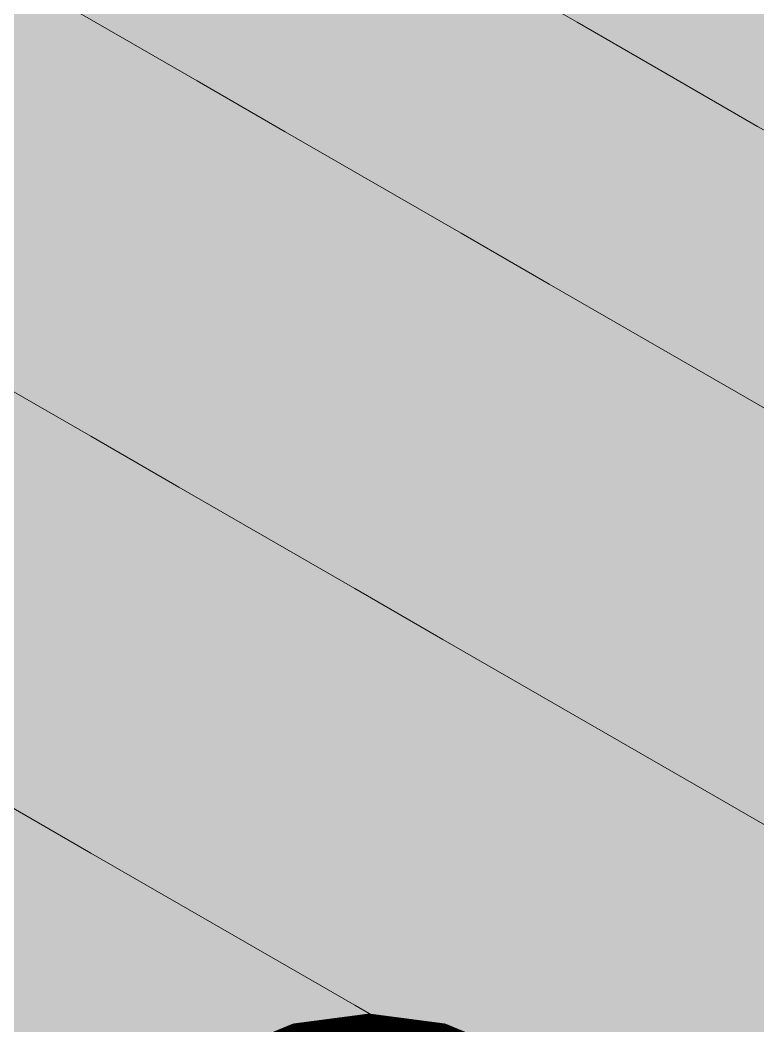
# Model space of a CAD drawing. Header units: metres. Extents: x 349122 to 349453, y 9281252 to 9281971.
# Drawn here: x 349264.0342 to 349264.1403, y 9281654.4985 to 9281654.6433 of the extents above; entities that cross this region are included whole.
import ezdxf

# ---------------------------------------------------------------- set-up
doc = ezdxf.new("R2010")
doc.units = ezdxf.units.M
doc.header["$LTSCALE"] = 0.25
doc.layers.add('ISO-3D', color=7, linetype='CONTINUOUS', lineweight=13)
doc.layers.add('ISO-3D-ARISTAS', color=250, linetype='CONTINUOUS', lineweight=13)
doc.layers.add('LLAMADAS-NUM', color=30, linetype='CONTINUOUS', lineweight=25, true_color=0xc05014)

msp = doc.modelspace()

# ---------------------------------------------------------------- linework, layer by layer
at = {"layer": 'ISO-3D', "true_color": 0x8e8d88}
for points in [[(349264.085, 9281654.64992), (349264.09766, 9281654.64262), (349264.085, 9281654.66492), (349264.09766, 9281654.65762)], [(349264.11031, 9281654.65031), (349264.12297, 9281654.643), (349264.11031, 9281654.66531), (349264.12297, 9281654.658)], [(349264.03437, 9281654.64915), (349264.04703, 9281654.64185), (349264.03437, 9281654.66415), (349264.04703, 9281654.65685)], [(349264.05969, 9281654.64954), (349264.07234, 9281654.64223), (349264.05969, 9281654.66454), (349264.07234, 9281654.65723)], [(349264.10132, 9281654.6505), (349264.11431, 9281654.643), (349264.10132, 9281654.66479), (349264.11431, 9281654.65729)], [(349264.1273, 9281654.64979), (349264.14029, 9281654.64229), (349264.1273, 9281654.66407), (349264.14029, 9281654.65657)], [(349264.12297, 9281654.643), (349264.13563, 9281654.63569), (349264.12297, 9281654.658), (349264.13563, 9281654.65069)], [(349264.04703, 9281654.64185), (349264.05969, 9281654.63454), (349264.04703, 9281654.65685), (349264.05969, 9281654.64954)], [(349264.07234, 9281654.64223), (349264.085, 9281654.63492), (349264.07234, 9281654.65723), (349264.085, 9281654.64992)], [(349264.09766, 9281654.64262), (349264.11031, 9281654.63531), (349264.09766, 9281654.65762), (349264.11031, 9281654.65031)], [(349264.11431, 9281654.643), (349264.1273, 9281654.6355), (349264.11431, 9281654.65729), (349264.1273, 9281654.64979)], [(349264.14029, 9281654.64229), (349264.15328, 9281654.63479), (349264.14029, 9281654.65657), (349264.15328, 9281654.64907)], [(349264.13563, 9281654.63569), (349264.14829, 9281654.62838), (349264.13563, 9281654.65069), (349264.14829, 9281654.64338)], [(349264.05969, 9281654.63454), (349264.07234, 9281654.62723), (349264.05969, 9281654.64954), (349264.07234, 9281654.64223)], [(349264.085, 9281654.63492), (349264.09766, 9281654.62762), (349264.085, 9281654.64992), (349264.09766, 9281654.64262)], [(349264.11031, 9281654.63531), (349264.12297, 9281654.628), (349264.11031, 9281654.65031), (349264.12297, 9281654.643)], [(349264.1273, 9281654.6355), (349264.14029, 9281654.628), (349264.1273, 9281654.64979), (349264.14029, 9281654.64229)], [(349264.07234, 9281654.62723), (349264.085, 9281654.61992), (349264.07234, 9281654.64223), (349264.085, 9281654.63492)], [(349264.09766, 9281654.62762), (349264.11031, 9281654.62031), (349264.09766, 9281654.64262), (349264.11031, 9281654.63531)], [(349264.12297, 9281654.628), (349264.13563, 9281654.62069), (349264.12297, 9281654.643), (349264.13563, 9281654.63569)], [(349264.14029, 9281654.628), (349264.15328, 9281654.6205), (349264.14029, 9281654.64229), (349264.15328, 9281654.63479)], [(349264.085, 9281654.61992), (349264.09766, 9281654.61262), (349264.085, 9281654.63492), (349264.09766, 9281654.62762)], [(349264.11031, 9281654.62031), (349264.12297, 9281654.613), (349264.11031, 9281654.63531), (349264.12297, 9281654.628)], [(349264.13563, 9281654.62069), (349264.14829, 9281654.61338), (349264.13563, 9281654.63569), (349264.14829, 9281654.62838)], [(349264.09766, 9281654.61262), (349264.11031, 9281654.60531), (349264.09766, 9281654.62762), (349264.11031, 9281654.62031)], [(349264.12297, 9281654.613), (349264.13563, 9281654.60569), (349264.12297, 9281654.628), (349264.13563, 9281654.62069)], [(349264.11031, 9281654.60531), (349264.12297, 9281654.598), (349264.11031, 9281654.62031), (349264.12297, 9281654.613)], [(349264.13563, 9281654.60569), (349264.14829, 9281654.59838), (349264.13563, 9281654.62069), (349264.14829, 9281654.61338)], [(349264.12297, 9281654.598), (349264.13563, 9281654.59069), (349264.12297, 9281654.613), (349264.13563, 9281654.60569)], [(349264.13563, 9281654.59069), (349264.14829, 9281654.58338), (349264.13563, 9281654.60569), (349264.14829, 9281654.59838)], [(349264.03171, 9281654.57569), (349264.04436, 9281654.56838), (349264.03171, 9281654.59069), (349264.04436, 9281654.58338)], [(349264.04436, 9281654.56838), (349264.05702, 9281654.56108), (349264.04436, 9281654.58338), (349264.05702, 9281654.57608)], [(349264.03171, 9281654.56069), (349264.04436, 9281654.55338), (349264.03171, 9281654.57569), (349264.04436, 9281654.56838)], [(349264.05702, 9281654.56108), (349264.06968, 9281654.55377), (349264.05702, 9281654.57608), (349264.06968, 9281654.56877)], [(349264.04436, 9281654.55338), (349264.05702, 9281654.54608), (349264.04436, 9281654.56838), (349264.05702, 9281654.56108)], [(349264.06968, 9281654.55377), (349264.08234, 9281654.54646), (349264.06968, 9281654.56877), (349264.08234, 9281654.56146)], [(349264.03171, 9281654.54569), (349264.04436, 9281654.53838), (349264.03171, 9281654.56069), (349264.04436, 9281654.55338)], [(349264.05702, 9281654.54608), (349264.06968, 9281654.53877), (349264.05702, 9281654.56108), (349264.06968, 9281654.55377)], [(349264.08234, 9281654.54646), (349264.09499, 9281654.53915), (349264.08234, 9281654.56146), (349264.09499, 9281654.55415)], [(349264.06968, 9281654.53877), (349264.08234, 9281654.53146), (349264.06968, 9281654.55377), (349264.08234, 9281654.54646)], [(349264.09499, 9281654.53915), (349264.10765, 9281654.53185), (349264.09499, 9281654.55415), (349264.10765, 9281654.54685)], [(349264.04436, 9281654.53838), (349264.05702, 9281654.53108), (349264.04436, 9281654.55338), (349264.05702, 9281654.54608)], [(349264.08234, 9281654.53146), (349264.09499, 9281654.52415), (349264.08234, 9281654.54646), (349264.09499, 9281654.53915)], [(349264.10765, 9281654.53185), (349264.12031, 9281654.52454), (349264.10765, 9281654.54685), (349264.12031, 9281654.53954)], [(349264.03171, 9281654.53069), (349264.04436, 9281654.52338), (349264.03171, 9281654.54569), (349264.04436, 9281654.53838)], [(349264.05702, 9281654.53108), (349264.06968, 9281654.52377), (349264.05702, 9281654.54608), (349264.06968, 9281654.53877)], [(349264.09499, 9281654.52415), (349264.10765, 9281654.51685), (349264.09499, 9281654.53915), (349264.10765, 9281654.53185)], [(349264.12031, 9281654.52454), (349264.13296, 9281654.51723), (349264.12031, 9281654.53954), (349264.13296, 9281654.53223)], [(349264.04436, 9281654.52338), (349264.05702, 9281654.51608), (349264.04436, 9281654.53838), (349264.05702, 9281654.53108)], [(349264.06968, 9281654.52377), (349264.08234, 9281654.51646), (349264.06968, 9281654.53877), (349264.08234, 9281654.53146)], [(349264.10765, 9281654.51685), (349264.12031, 9281654.50954), (349264.10765, 9281654.53185), (349264.12031, 9281654.52454)], [(349264.13296, 9281654.51723), (349264.14562, 9281654.50992), (349264.13296, 9281654.53223), (349264.14562, 9281654.52492)], [(349264.05702, 9281654.51608), (349264.06968, 9281654.50877), (349264.05702, 9281654.53108), (349264.06968, 9281654.52377)], [(349264.08234, 9281654.51646), (349264.09499, 9281654.50915), (349264.08234, 9281654.53146), (349264.09499, 9281654.52415)], [(349264.12031, 9281654.50954), (349264.13296, 9281654.50223), (349264.12031, 9281654.52454), (349264.13296, 9281654.51723)], [(349264.06968, 9281654.50877), (349264.08234, 9281654.50146), (349264.06968, 9281654.52377), (349264.08234, 9281654.51646)], [(349264.09499, 9281654.50915), (349264.10765, 9281654.50185), (349264.09499, 9281654.52415), (349264.10765, 9281654.51685)], [(349264.13296, 9281654.50223), (349264.14562, 9281654.49492), (349264.13296, 9281654.51723), (349264.14562, 9281654.50992)], [(349264.08234, 9281654.50146), (349264.09499, 9281654.49415), (349264.08234, 9281654.51646), (349264.09499, 9281654.50915)], [(349264.10765, 9281654.50185), (349264.12031, 9281654.49454), (349264.10765, 9281654.51685), (349264.12031, 9281654.50954)], [(349264.09499, 9281654.49415), (349264.10765, 9281654.48685), (349264.09499, 9281654.50915), (349264.10765, 9281654.50185)], [(349264.12031, 9281654.49454), (349264.13296, 9281654.48723), (349264.12031, 9281654.50954), (349264.13296, 9281654.50223)], [(349264.10765, 9281654.48685), (349264.12031, 9281654.47954), (349264.10765, 9281654.50185), (349264.12031, 9281654.49454)], [(349264.13296, 9281654.48723), (349264.14562, 9281654.47992), (349264.13296, 9281654.50223), (349264.14562, 9281654.49492)]]:
    msp.add_solid(points, dxfattribs=at)
at = {"layer": 'ISO-3D', "true_color": 0x9e9c96}
for points in [[(349264.0365, 9281654.65807), (349264.04949, 9281654.65057), (349264.02357, 9281654.65061), (349264.03656, 9281654.64311)], [(349264.06241, 9281654.65804), (349264.0754, 9281654.65054), (349264.04949, 9281654.65057), (349264.06248, 9281654.64307)], [(349264.08833, 9281654.658), (349264.10132, 9281654.6505), (349264.0754, 9281654.65054), (349264.08839, 9281654.64304)], [(349264.02171, 9281654.65646), (349264.03437, 9281654.64915), (349264.00872, 9281654.64896), (349264.02138, 9281654.64165)], [(349264.02357, 9281654.65061), (349264.03656, 9281654.64311), (349264.01064, 9281654.64315), (349264.02363, 9281654.63565)], [(349264.04949, 9281654.65057), (349264.06248, 9281654.64307), (349264.03656, 9281654.64311), (349264.04955, 9281654.63561)], [(349264.0754, 9281654.65054), (349264.08839, 9281654.64304), (349264.06248, 9281654.64307), (349264.07547, 9281654.63557)], [(349264.10132, 9281654.6505), (349264.11431, 9281654.643), (349264.08839, 9281654.64304), (349264.10138, 9281654.63554)], [(349264.03437, 9281654.64915), (349264.04703, 9281654.64185), (349264.02138, 9281654.64165), (349264.03404, 9281654.63435)], [(349264.03656, 9281654.64311), (349264.04955, 9281654.63561), (349264.02363, 9281654.63565), (349264.03662, 9281654.62815)], [(349264.04703, 9281654.64185), (349264.05969, 9281654.63454), (349264.03404, 9281654.63435), (349264.04669, 9281654.62704)], [(349264.06248, 9281654.64307), (349264.07547, 9281654.63557), (349264.04955, 9281654.63561), (349264.06254, 9281654.62811)], [(349264.08839, 9281654.64304), (349264.10138, 9281654.63554), (349264.07547, 9281654.63557), (349264.08846, 9281654.62807)], [(349264.11431, 9281654.643), (349264.1273, 9281654.6355), (349264.10138, 9281654.63554), (349264.11437, 9281654.62804)], [(349264.02363, 9281654.63565), (349264.03662, 9281654.62815), (349264.01071, 9281654.62818), (349264.0237, 9281654.62068)], [(349264.04955, 9281654.63561), (349264.06254, 9281654.62811), (349264.03662, 9281654.62815), (349264.04961, 9281654.62065)], [(349264.05969, 9281654.63454), (349264.07234, 9281654.62723), (349264.04669, 9281654.62704), (349264.05935, 9281654.61973)], [(349264.07547, 9281654.63557), (349264.08846, 9281654.62807), (349264.06254, 9281654.62811), (349264.07553, 9281654.62061)], [(349264.10138, 9281654.63554), (349264.11437, 9281654.62804), (349264.08846, 9281654.62807), (349264.10145, 9281654.62057)], [(349264.1273, 9281654.6355), (349264.14029, 9281654.628), (349264.11437, 9281654.62804), (349264.12737, 9281654.62054)], [(349264.03404, 9281654.63435), (349264.04669, 9281654.62704), (349264.02105, 9281654.62685), (349264.0337, 9281654.61954)], [(349264.03662, 9281654.62815), (349264.04961, 9281654.62065), (349264.0237, 9281654.62068), (349264.03669, 9281654.61318)], [(349264.06254, 9281654.62811), (349264.07553, 9281654.62061), (349264.04961, 9281654.62065), (349264.0626, 9281654.61315)], [(349264.08846, 9281654.62807), (349264.10145, 9281654.62057), (349264.07553, 9281654.62061), (349264.08852, 9281654.61311)], [(349264.11437, 9281654.62804), (349264.12737, 9281654.62054), (349264.10145, 9281654.62057), (349264.11444, 9281654.61307)], [(349264.14029, 9281654.628), (349264.15328, 9281654.6205), (349264.12737, 9281654.62054), (349264.14036, 9281654.61304)], [(349264.04669, 9281654.62704), (349264.05935, 9281654.61973), (349264.0337, 9281654.61954), (349264.04636, 9281654.61223)], [(349264.07234, 9281654.62723), (349264.085, 9281654.61992), (349264.05935, 9281654.61973), (349264.07201, 9281654.61242)], [(349264.0237, 9281654.62068), (349264.03669, 9281654.61318), (349264.01077, 9281654.61322), (349264.02376, 9281654.60572)], [(349264.04961, 9281654.62065), (349264.0626, 9281654.61315), (349264.03669, 9281654.61318), (349264.04968, 9281654.60568)], [(349264.07553, 9281654.62061), (349264.08852, 9281654.61311), (349264.0626, 9281654.61315), (349264.07559, 9281654.60565)], [(349264.10145, 9281654.62057), (349264.11444, 9281654.61307), (349264.08852, 9281654.61311), (349264.10151, 9281654.60561)], [(349264.12737, 9281654.62054), (349264.14036, 9281654.61304), (349264.11444, 9281654.61307), (349264.12743, 9281654.60557)], [(349264.0337, 9281654.61954), (349264.04636, 9281654.61223), (349264.02071, 9281654.61204), (349264.03337, 9281654.60473)], [(349264.05935, 9281654.61973), (349264.07201, 9281654.61242), (349264.04636, 9281654.61223), (349264.05902, 9281654.60492)], [(349264.085, 9281654.61992), (349264.09766, 9281654.61262), (349264.07201, 9281654.61242), (349264.08467, 9281654.60512)], [(349264.03669, 9281654.61318), (349264.04968, 9281654.60568), (349264.02376, 9281654.60572), (349264.03675, 9281654.59822)], [(349264.0626, 9281654.61315), (349264.07559, 9281654.60565), (349264.04968, 9281654.60568), (349264.06267, 9281654.59818)], [(349264.08852, 9281654.61311), (349264.10151, 9281654.60561), (349264.07559, 9281654.60565), (349264.08858, 9281654.59815)], [(349264.11444, 9281654.61307), (349264.12743, 9281654.60557), (349264.10151, 9281654.60561), (349264.1145, 9281654.59811)], [(349264.14036, 9281654.61304), (349264.15335, 9281654.60554), (349264.12743, 9281654.60557), (349264.14042, 9281654.59807)], [(349264.04636, 9281654.61223), (349264.05902, 9281654.60492), (349264.03337, 9281654.60473), (349264.04603, 9281654.59742)], [(349264.07201, 9281654.61242), (349264.08467, 9281654.60512), (349264.05902, 9281654.60492), (349264.07168, 9281654.59762)], [(349264.09766, 9281654.61262), (349264.11031, 9281654.60531), (349264.08467, 9281654.60512), (349264.09732, 9281654.59781)], [(349264.02376, 9281654.60572), (349264.03675, 9281654.59822), (349264.01083, 9281654.59826), (349264.02382, 9281654.59076)], [(349264.04968, 9281654.60568), (349264.06267, 9281654.59818), (349264.03675, 9281654.59822), (349264.04974, 9281654.59072)], [(349264.07559, 9281654.60565), (349264.08858, 9281654.59815), (349264.06267, 9281654.59818), (349264.07566, 9281654.59068)], [(349264.10151, 9281654.60561), (349264.1145, 9281654.59811), (349264.08858, 9281654.59815), (349264.10157, 9281654.59065)], [(349264.12743, 9281654.60557), (349264.14042, 9281654.59807), (349264.1145, 9281654.59811), (349264.12749, 9281654.59061)], [(349264.03337, 9281654.60473), (349264.04603, 9281654.59742), (349264.02038, 9281654.59723), (349264.03304, 9281654.58992)], [(349264.05902, 9281654.60492), (349264.07168, 9281654.59762), (349264.04603, 9281654.59742), (349264.05869, 9281654.59012)], [(349264.08467, 9281654.60512), (349264.09732, 9281654.59781), (349264.07168, 9281654.59762), (349264.08433, 9281654.59031)], [(349264.11031, 9281654.60531), (349264.12297, 9281654.598), (349264.09732, 9281654.59781), (349264.10998, 9281654.5905)], [(349264.03675, 9281654.59822), (349264.04974, 9281654.59072), (349264.02382, 9281654.59076), (349264.03681, 9281654.58326)], [(349264.04603, 9281654.59742), (349264.05869, 9281654.59012), (349264.03304, 9281654.58992), (349264.0457, 9281654.58262)], [(349264.06267, 9281654.59818), (349264.07566, 9281654.59068), (349264.04974, 9281654.59072), (349264.06273, 9281654.58322)], [(349264.07168, 9281654.59762), (349264.08433, 9281654.59031), (349264.05869, 9281654.59012), (349264.07134, 9281654.58281)], [(349264.08858, 9281654.59815), (349264.10157, 9281654.59065), (349264.07566, 9281654.59068), (349264.08865, 9281654.58318)], [(349264.09732, 9281654.59781), (349264.10998, 9281654.5905), (349264.08433, 9281654.59031), (349264.09699, 9281654.583)], [(349264.1145, 9281654.59811), (349264.12749, 9281654.59061), (349264.10157, 9281654.59065), (349264.11457, 9281654.58315)], [(349264.12297, 9281654.598), (349264.13563, 9281654.59069), (349264.10998, 9281654.5905), (349264.12264, 9281654.58319)], [(349264.14042, 9281654.59807), (349264.15341, 9281654.59057), (349264.12749, 9281654.59061), (349264.14048, 9281654.58311)], [(349264.02382, 9281654.59076), (349264.03681, 9281654.58326), (349264.0109, 9281654.58329), (349264.02389, 9281654.57579)], [(349264.03171, 9281654.59069), (349264.04436, 9281654.58338), (349264.019, 9281654.58336), (349264.03166, 9281654.57605)], [(349264.03304, 9281654.58992), (349264.0457, 9281654.58262), (349264.02005, 9281654.58242), (349264.03271, 9281654.57512)], [(349264.04974, 9281654.59072), (349264.06273, 9281654.58322), (349264.03681, 9281654.58326), (349264.0498, 9281654.57576)], [(349264.05869, 9281654.59012), (349264.07134, 9281654.58281), (349264.0457, 9281654.58262), (349264.05835, 9281654.57531)], [(349264.07566, 9281654.59068), (349264.08865, 9281654.58318), (349264.06273, 9281654.58322), (349264.07572, 9281654.57572)], [(349264.08433, 9281654.59031), (349264.09699, 9281654.583), (349264.07134, 9281654.58281), (349264.084, 9281654.5755)], [(349264.10157, 9281654.59065), (349264.11457, 9281654.58315), (349264.08865, 9281654.58318), (349264.10164, 9281654.57568)], [(349264.10998, 9281654.5905), (349264.12264, 9281654.58319), (349264.09699, 9281654.583), (349264.10965, 9281654.57569)], [(349264.12749, 9281654.59061), (349264.14048, 9281654.58311), (349264.11457, 9281654.58315), (349264.12756, 9281654.57565)], [(349264.13563, 9281654.59069), (349264.14829, 9281654.58338), (349264.12264, 9281654.58319), (349264.1353, 9281654.57588)], [(349264.03681, 9281654.58326), (349264.0498, 9281654.57576), (349264.02389, 9281654.57579), (349264.03688, 9281654.56829)], [(349264.04436, 9281654.58338), (349264.05702, 9281654.57608), (349264.03166, 9281654.57605), (349264.04432, 9281654.56874)], [(349264.0457, 9281654.58262), (349264.05835, 9281654.57531), (349264.03271, 9281654.57512), (349264.04536, 9281654.56781)], [(349264.06273, 9281654.58322), (349264.07572, 9281654.57572), (349264.0498, 9281654.57576), (349264.06279, 9281654.56826)], [(349264.07134, 9281654.58281), (349264.084, 9281654.5755), (349264.05835, 9281654.57531), (349264.07101, 9281654.568)], [(349264.08865, 9281654.58318), (349264.10164, 9281654.57568), (349264.07572, 9281654.57572), (349264.08871, 9281654.56822)], [(349264.09699, 9281654.583), (349264.10965, 9281654.57569), (349264.084, 9281654.5755), (349264.09666, 9281654.56819)], [(349264.11457, 9281654.58315), (349264.12756, 9281654.57565), (349264.10164, 9281654.57568), (349264.11463, 9281654.56818)], [(349264.12264, 9281654.58319), (349264.1353, 9281654.57588), (349264.10965, 9281654.57569), (349264.12231, 9281654.56838)], [(349264.14048, 9281654.58311), (349264.15347, 9281654.57561), (349264.12756, 9281654.57565), (349264.14055, 9281654.56815)], [(349264.14829, 9281654.58338), (349264.16094, 9281654.57608), (349264.1353, 9281654.57588), (349264.14795, 9281654.56858)], [(349264.02389, 9281654.57579), (349264.03688, 9281654.56829), (349264.01096, 9281654.56833), (349264.02395, 9281654.56083)], [(349264.03166, 9281654.57605), (349264.04432, 9281654.56874), (349264.01896, 9281654.56872), (349264.03162, 9281654.56141)], [(349264.0498, 9281654.57576), (349264.06279, 9281654.56826), (349264.03688, 9281654.56829), (349264.04987, 9281654.56079)], [(349264.05702, 9281654.57608), (349264.06968, 9281654.56877), (349264.04432, 9281654.56874), (349264.05698, 9281654.56144)], [(349264.05835, 9281654.57531), (349264.07101, 9281654.568), (349264.04536, 9281654.56781), (349264.05802, 9281654.5605)], [(349264.07572, 9281654.57572), (349264.08871, 9281654.56822), (349264.06279, 9281654.56826), (349264.07578, 9281654.56076)], [(349264.084, 9281654.5755), (349264.09666, 9281654.56819), (349264.07101, 9281654.568), (349264.08367, 9281654.56069)], [(349264.10164, 9281654.57568), (349264.11463, 9281654.56818), (349264.08871, 9281654.56822), (349264.1017, 9281654.56072)], [(349264.10965, 9281654.57569), (349264.12231, 9281654.56838), (349264.09666, 9281654.56819), (349264.10932, 9281654.56088)], [(349264.12756, 9281654.57565), (349264.14055, 9281654.56815), (349264.11463, 9281654.56818), (349264.12762, 9281654.56068)], [(349264.1353, 9281654.57588), (349264.14795, 9281654.56858), (349264.12231, 9281654.56838), (349264.13496, 9281654.56108)], [(349264.03271, 9281654.57512), (349264.04536, 9281654.56781), (349264.01971, 9281654.56762), (349264.03237, 9281654.56031)], [(349264.03688, 9281654.56829), (349264.04987, 9281654.56079), (349264.02395, 9281654.56083), (349264.03694, 9281654.55333)], [(349264.04432, 9281654.56874), (349264.05698, 9281654.56144), (349264.03162, 9281654.56141), (349264.04427, 9281654.5541)], [(349264.06279, 9281654.56826), (349264.07578, 9281654.56076), (349264.04987, 9281654.56079), (349264.06286, 9281654.55329)], [(349264.06968, 9281654.56877), (349264.08234, 9281654.56146), (349264.05698, 9281654.56144), (349264.06963, 9281654.55413)], [(349264.07101, 9281654.568), (349264.08367, 9281654.56069), (349264.05802, 9281654.5605), (349264.07068, 9281654.55319)], [(349264.08871, 9281654.56822), (349264.1017, 9281654.56072), (349264.07578, 9281654.56076), (349264.08877, 9281654.55326)], [(349264.09666, 9281654.56819), (349264.10932, 9281654.56088), (349264.08367, 9281654.56069), (349264.09632, 9281654.55338)], [(349264.11463, 9281654.56818), (349264.12762, 9281654.56068), (349264.1017, 9281654.56072), (349264.11469, 9281654.55322)], [(349264.12231, 9281654.56838), (349264.13496, 9281654.56108), (349264.10932, 9281654.56088), (349264.12197, 9281654.55358)], [(349264.14055, 9281654.56815), (349264.15354, 9281654.56065), (349264.12762, 9281654.56068), (349264.14061, 9281654.55318)], [(349264.14795, 9281654.56858), (349264.16061, 9281654.56127), (349264.13496, 9281654.56108), (349264.14762, 9281654.55377)], [(349264.04536, 9281654.56781), (349264.05802, 9281654.5605), (349264.03237, 9281654.56031), (349264.04503, 9281654.553)], [(349264.02395, 9281654.56083), (349264.03694, 9281654.55333), (349264.01102, 9281654.55337), (349264.02401, 9281654.54587)], [(349264.03162, 9281654.56141), (349264.04427, 9281654.5541), (349264.01892, 9281654.55408), (349264.03157, 9281654.54677)], [(349264.04987, 9281654.56079), (349264.06286, 9281654.55329), (349264.03694, 9281654.55333), (349264.04993, 9281654.54583)], [(349264.05698, 9281654.56144), (349264.06963, 9281654.55413), (349264.04427, 9281654.5541), (349264.05693, 9281654.54679)], [(349264.07578, 9281654.56076), (349264.08877, 9281654.55326), (349264.06286, 9281654.55329), (349264.07585, 9281654.54579)], [(349264.08234, 9281654.56146), (349264.09499, 9281654.55415), (349264.06963, 9281654.55413), (349264.08229, 9281654.54682)], [(349264.08367, 9281654.56069), (349264.09632, 9281654.55338), (349264.07068, 9281654.55319), (349264.08333, 9281654.54588)], [(349264.1017, 9281654.56072), (349264.11469, 9281654.55322), (349264.08877, 9281654.55326), (349264.10176, 9281654.54576)], [(349264.10932, 9281654.56088), (349264.12197, 9281654.55358), (349264.09632, 9281654.55338), (349264.10898, 9281654.54608)], [(349264.12762, 9281654.56068), (349264.14061, 9281654.55318), (349264.11469, 9281654.55322), (349264.12768, 9281654.54572)], [(349264.13496, 9281654.56108), (349264.14762, 9281654.55377), (349264.12197, 9281654.55358), (349264.13463, 9281654.54627)], [(349264.03237, 9281654.56031), (349264.04503, 9281654.553), (349264.01938, 9281654.55281), (349264.03204, 9281654.5455)], [(349264.05802, 9281654.5605), (349264.07068, 9281654.55319), (349264.04503, 9281654.553), (349264.05769, 9281654.54569)], [(349264.04427, 9281654.5541), (349264.05693, 9281654.54679), (349264.03157, 9281654.54677), (349264.04423, 9281654.53946)], [(349264.06963, 9281654.55413), (349264.08229, 9281654.54682), (349264.05693, 9281654.54679), (349264.06959, 9281654.53949)], [(349264.09499, 9281654.55415), (349264.10765, 9281654.54685), (349264.08229, 9281654.54682), (349264.09495, 9281654.53951)], [(349264.12197, 9281654.55358), (349264.13463, 9281654.54627), (349264.10898, 9281654.54608), (349264.12164, 9281654.53877)], [(349264.14762, 9281654.55377), (349264.16028, 9281654.54646), (349264.13463, 9281654.54627), (349264.14729, 9281654.53896)], [(349264.03694, 9281654.55333), (349264.04993, 9281654.54583), (349264.02401, 9281654.54587), (349264.037, 9281654.53837)], [(349264.04503, 9281654.553), (349264.05769, 9281654.54569), (349264.03204, 9281654.5455), (349264.0447, 9281654.53819)], [(349264.06286, 9281654.55329), (349264.07585, 9281654.54579), (349264.04993, 9281654.54583), (349264.06292, 9281654.53833)], [(349264.07068, 9281654.55319), (349264.08333, 9281654.54588), (349264.05769, 9281654.54569), (349264.07034, 9281654.53838)], [(349264.08877, 9281654.55326), (349264.10176, 9281654.54576), (349264.07585, 9281654.54579), (349264.08884, 9281654.53829)], [(349264.09632, 9281654.55338), (349264.10898, 9281654.54608), (349264.08333, 9281654.54588), (349264.09599, 9281654.53858)], [(349264.11469, 9281654.55322), (349264.12768, 9281654.54572), (349264.10176, 9281654.54576), (349264.11476, 9281654.53826)], [(349264.14061, 9281654.55318), (349264.1536, 9281654.54568), (349264.12768, 9281654.54572), (349264.14067, 9281654.53822)], [(349264.03157, 9281654.54677), (349264.04423, 9281654.53946), (349264.01887, 9281654.53944), (349264.03153, 9281654.53213)], [(349264.05693, 9281654.54679), (349264.06959, 9281654.53949), (349264.04423, 9281654.53946), (349264.05689, 9281654.53215)], [(349264.08229, 9281654.54682), (349264.09495, 9281654.53951), (349264.06959, 9281654.53949), (349264.08225, 9281654.53218)], [(349264.10765, 9281654.54685), (349264.12031, 9281654.53954), (349264.09495, 9281654.53951), (349264.10761, 9281654.53221)], [(349264.13463, 9281654.54627), (349264.14729, 9281654.53896), (349264.12164, 9281654.53877), (349264.1343, 9281654.53146)], [(349264.02401, 9281654.54587), (349264.037, 9281654.53837), (349264.01109, 9281654.5384), (349264.02408, 9281654.5309)], [(349264.03204, 9281654.5455), (349264.0447, 9281654.53819), (349264.01905, 9281654.538), (349264.03171, 9281654.53069)], [(349264.04993, 9281654.54583), (349264.06292, 9281654.53833), (349264.037, 9281654.53837), (349264.04999, 9281654.53087)], [(349264.05769, 9281654.54569), (349264.07034, 9281654.53838), (349264.0447, 9281654.53819), (349264.05735, 9281654.53088)], [(349264.07585, 9281654.54579), (349264.08884, 9281654.53829), (349264.06292, 9281654.53833), (349264.07591, 9281654.53083)], [(349264.08333, 9281654.54588), (349264.09599, 9281654.53858), (349264.07034, 9281654.53838), (349264.083, 9281654.53108)], [(349264.10176, 9281654.54576), (349264.11476, 9281654.53826), (349264.08884, 9281654.53829), (349264.10183, 9281654.53079)], [(349264.10898, 9281654.54608), (349264.12164, 9281654.53877), (349264.09599, 9281654.53858), (349264.10865, 9281654.53127)], [(349264.12768, 9281654.54572), (349264.14067, 9281654.53822), (349264.11476, 9281654.53826), (349264.12775, 9281654.53076)], [(349264.04423, 9281654.53946), (349264.05689, 9281654.53215), (349264.03153, 9281654.53213), (349264.04419, 9281654.52482)], [(349264.06959, 9281654.53949), (349264.08225, 9281654.53218), (349264.05689, 9281654.53215), (349264.06954, 9281654.52485)], [(349264.09495, 9281654.53951), (349264.10761, 9281654.53221), (349264.08225, 9281654.53218), (349264.0949, 9281654.52487)], [(349264.12031, 9281654.53954), (349264.13296, 9281654.53223), (349264.10761, 9281654.53221), (349264.12026, 9281654.5249)], [(349264.14729, 9281654.53896), (349264.15994, 9281654.53165), (349264.1343, 9281654.53146), (349264.14695, 9281654.52415)], [(349264.037, 9281654.53837), (349264.04999, 9281654.53087), (349264.02408, 9281654.5309), (349264.03707, 9281654.5234)], [(349264.0447, 9281654.53819), (349264.05735, 9281654.53088), (349264.03171, 9281654.53069), (349264.04436, 9281654.52338)], [(349264.06292, 9281654.53833), (349264.07591, 9281654.53083), (349264.04999, 9281654.53087), (349264.06298, 9281654.52337)], [(349264.07034, 9281654.53838), (349264.083, 9281654.53108), (349264.05735, 9281654.53088), (349264.07001, 9281654.52358)], [(349264.08884, 9281654.53829), (349264.10183, 9281654.53079), (349264.07591, 9281654.53083), (349264.0889, 9281654.52333)], [(349264.09599, 9281654.53858), (349264.10865, 9281654.53127), (349264.083, 9281654.53108), (349264.09566, 9281654.52377)], [(349264.11476, 9281654.53826), (349264.12775, 9281654.53076), (349264.10183, 9281654.53079), (349264.11482, 9281654.52329)], [(349264.12164, 9281654.53877), (349264.1343, 9281654.53146), (349264.10865, 9281654.53127), (349264.12131, 9281654.52396)], [(349264.14067, 9281654.53822), (349264.15366, 9281654.53072), (349264.12775, 9281654.53076), (349264.14074, 9281654.52326)], [(349264.03153, 9281654.53213), (349264.04419, 9281654.52482), (349264.01883, 9281654.52479), (349264.03148, 9281654.51749)], [(349264.05689, 9281654.53215), (349264.06954, 9281654.52485), (349264.04419, 9281654.52482), (349264.05684, 9281654.51751)], [(349264.08225, 9281654.53218), (349264.0949, 9281654.52487), (349264.06954, 9281654.52485), (349264.0822, 9281654.51754)], [(349264.10761, 9281654.53221), (349264.12026, 9281654.5249), (349264.0949, 9281654.52487), (349264.10756, 9281654.51756)], [(349264.13296, 9281654.53223), (349264.14562, 9281654.52492), (349264.12026, 9281654.5249), (349264.13292, 9281654.51759)], [(349264.02408, 9281654.5309), (349264.03707, 9281654.5234), (349264.01115, 9281654.52344), (349264.02414, 9281654.51594)], [(349264.04999, 9281654.53087), (349264.06298, 9281654.52337), (349264.03707, 9281654.5234), (349264.05006, 9281654.5159)], [(349264.05735, 9281654.53088), (349264.07001, 9281654.52358), (349264.04436, 9281654.52338), (349264.05702, 9281654.51608)], [(349264.07591, 9281654.53083), (349264.0889, 9281654.52333), (349264.06298, 9281654.52337), (349264.07597, 9281654.51587)], [(349264.083, 9281654.53108), (349264.09566, 9281654.52377), (349264.07001, 9281654.52358), (349264.08267, 9281654.51627)], [(349264.10183, 9281654.53079), (349264.11482, 9281654.52329), (349264.0889, 9281654.52333), (349264.10189, 9281654.51583)], [(349264.10865, 9281654.53127), (349264.12131, 9281654.52396), (349264.09566, 9281654.52377), (349264.10832, 9281654.51646)], [(349264.12775, 9281654.53076), (349264.14074, 9281654.52326), (349264.11482, 9281654.52329), (349264.12781, 9281654.51579)], [(349264.1343, 9281654.53146), (349264.14695, 9281654.52415), (349264.12131, 9281654.52396), (349264.13396, 9281654.51665)], [(349264.04419, 9281654.52482), (349264.05684, 9281654.51751), (349264.03148, 9281654.51749), (349264.04414, 9281654.51018)], [(349264.06954, 9281654.52485), (349264.0822, 9281654.51754), (349264.05684, 9281654.51751), (349264.0695, 9281654.51021)], [(349264.0949, 9281654.52487), (349264.10756, 9281654.51756), (349264.0822, 9281654.51754), (349264.09486, 9281654.51023)], [(349264.12026, 9281654.5249), (349264.13292, 9281654.51759), (349264.10756, 9281654.51756), (349264.12022, 9281654.51026)], [(349264.14562, 9281654.52492), (349264.15828, 9281654.51762), (349264.13292, 9281654.51759), (349264.14558, 9281654.51028)], [(349264.03707, 9281654.5234), (349264.05006, 9281654.5159), (349264.02414, 9281654.51594), (349264.03713, 9281654.50844)], [(349264.06298, 9281654.52337), (349264.07597, 9281654.51587), (349264.05006, 9281654.5159), (349264.06305, 9281654.5084)], [(349264.07001, 9281654.52358), (349264.08267, 9281654.51627), (349264.05702, 9281654.51608), (349264.06968, 9281654.50877)], [(349264.0889, 9281654.52333), (349264.10189, 9281654.51583), (349264.07597, 9281654.51587), (349264.08896, 9281654.50837)], [(349264.09566, 9281654.52377), (349264.10832, 9281654.51646), (349264.08267, 9281654.51627), (349264.09533, 9281654.50896)], [(349264.11482, 9281654.52329), (349264.12781, 9281654.51579), (349264.10189, 9281654.51583), (349264.11488, 9281654.50833)], [(349264.12131, 9281654.52396), (349264.13396, 9281654.51665), (349264.10832, 9281654.51646), (349264.12097, 9281654.50915)], [(349264.14074, 9281654.52326), (349264.15373, 9281654.51576), (349264.12781, 9281654.51579), (349264.1408, 9281654.50829)], [(349264.14695, 9281654.52415), (349264.15961, 9281654.51685), (349264.13396, 9281654.51665), (349264.14662, 9281654.50935)], [(349264.03148, 9281654.51749), (349264.04414, 9281654.51018), (349264.01878, 9281654.51015), (349264.03144, 9281654.50285)], [(349264.05684, 9281654.51751), (349264.0695, 9281654.51021), (349264.04414, 9281654.51018), (349264.0568, 9281654.50287)], [(349264.0822, 9281654.51754), (349264.09486, 9281654.51023), (349264.0695, 9281654.51021), (349264.08216, 9281654.5029)], [(349264.10756, 9281654.51756), (349264.12022, 9281654.51026), (349264.09486, 9281654.51023), (349264.10752, 9281654.50292)], [(349264.13292, 9281654.51759), (349264.14558, 9281654.51028), (349264.12022, 9281654.51026), (349264.13288, 9281654.50295)], [(349264.02414, 9281654.51594), (349264.03713, 9281654.50844), (349264.01121, 9281654.50848), (349264.0242, 9281654.50098)], [(349264.05006, 9281654.5159), (349264.06305, 9281654.5084), (349264.03713, 9281654.50844), (349264.05012, 9281654.50094)], [(349264.07597, 9281654.51587), (349264.08896, 9281654.50837), (349264.06305, 9281654.5084), (349264.07604, 9281654.5009)], [(349264.08267, 9281654.51627), (349264.09533, 9281654.50896), (349264.06968, 9281654.50877), (349264.08234, 9281654.50146)], [(349264.10189, 9281654.51583), (349264.11488, 9281654.50833), (349264.08896, 9281654.50837), (349264.10195, 9281654.50087)], [(349264.10832, 9281654.51646), (349264.12097, 9281654.50915), (349264.09533, 9281654.50896), (349264.10798, 9281654.50165)], [(349264.12781, 9281654.51579), (349264.1408, 9281654.50829), (349264.11488, 9281654.50833), (349264.12787, 9281654.50083)], [(349264.13396, 9281654.51665), (349264.14662, 9281654.50935), (349264.12097, 9281654.50915), (349264.13363, 9281654.50185)], [(349264.04414, 9281654.51018), (349264.0568, 9281654.50287), (349264.03144, 9281654.50285), (349264.0441, 9281654.49554)], [(349264.0695, 9281654.51021), (349264.08216, 9281654.5029), (349264.0568, 9281654.50287), (349264.06946, 9281654.49556)], [(349264.09486, 9281654.51023), (349264.10752, 9281654.50292), (349264.08216, 9281654.5029), (349264.09481, 9281654.49559)], [(349264.12022, 9281654.51026), (349264.13288, 9281654.50295), (349264.10752, 9281654.50292), (349264.12017, 9281654.49562)], [(349264.14558, 9281654.51028), (349264.15823, 9281654.50297), (349264.13288, 9281654.50295), (349264.14553, 9281654.49564)], [(349264.09533, 9281654.50896), (349264.10798, 9281654.50165), (349264.08234, 9281654.50146), (349264.09499, 9281654.49415)], [(349264.12097, 9281654.50915), (349264.13363, 9281654.50185), (349264.10798, 9281654.50165), (349264.12064, 9281654.49435)], [(349264.14662, 9281654.50935), (349264.15928, 9281654.50204), (349264.13363, 9281654.50185), (349264.14629, 9281654.49454)], [(349264.03713, 9281654.50844), (349264.05012, 9281654.50094), (349264.0242, 9281654.50098), (349264.03719, 9281654.49348)], [(349264.06305, 9281654.5084), (349264.07604, 9281654.5009), (349264.05012, 9281654.50094), (349264.06311, 9281654.49344)], [(349264.08896, 9281654.50837), (349264.10195, 9281654.50087), (349264.07604, 9281654.5009), (349264.08903, 9281654.4934)], [(349264.11488, 9281654.50833), (349264.12787, 9281654.50083), (349264.10195, 9281654.50087), (349264.11495, 9281654.49337)], [(349264.1408, 9281654.50829), (349264.15379, 9281654.50079), (349264.12787, 9281654.50083), (349264.14086, 9281654.49333)], [(349264.03144, 9281654.50285), (349264.0441, 9281654.49554), (349264.01874, 9281654.49551), (349264.0314, 9281654.48821)], [(349264.0568, 9281654.50287), (349264.06946, 9281654.49556), (349264.0441, 9281654.49554), (349264.05675, 9281654.48823)], [(349264.08216, 9281654.5029), (349264.09481, 9281654.49559), (349264.06946, 9281654.49556), (349264.08211, 9281654.48826)], [(349264.10752, 9281654.50292), (349264.12017, 9281654.49562), (349264.09481, 9281654.49559), (349264.10747, 9281654.48828)], [(349264.13288, 9281654.50295), (349264.14553, 9281654.49564), (349264.12017, 9281654.49562), (349264.13283, 9281654.48831)], [(349264.10798, 9281654.50165), (349264.12064, 9281654.49435), (349264.09499, 9281654.49415), (349264.10765, 9281654.48685)], [(349264.13363, 9281654.50185), (349264.14629, 9281654.49454), (349264.12064, 9281654.49435), (349264.1333, 9281654.48704)], [(349264.0242, 9281654.50098), (349264.03719, 9281654.49348), (349264.01128, 9281654.49351), (349264.02427, 9281654.48601)], [(349264.05012, 9281654.50094), (349264.06311, 9281654.49344), (349264.03719, 9281654.49348), (349264.05018, 9281654.48598)], [(349264.07604, 9281654.5009), (349264.08903, 9281654.4934), (349264.06311, 9281654.49344), (349264.0761, 9281654.48594)], [(349264.10195, 9281654.50087), (349264.11495, 9281654.49337), (349264.08903, 9281654.4934), (349264.10202, 9281654.4859)], [(349264.12787, 9281654.50083), (349264.14086, 9281654.49333), (349264.11495, 9281654.49337), (349264.12794, 9281654.48587)]]:
    msp.add_solid(points, dxfattribs=at)
at = {"layer": 'ISO-3D-ARISTAS', "color": 250}
for p, q in [((349264.10132, 9281654.6505), (349264.11431, 9281654.643)), ((349264.10132, 9281654.6505), (349264.11431, 9281654.643)), ((349264.03437, 9281654.64915), (349264.04703, 9281654.64185)), ((349264.03437, 9281654.64915), (349264.04703, 9281654.64185)), ((349264.04703, 9281654.64185), (349264.05969, 9281654.63454)), ((349264.04703, 9281654.64185), (349264.05969, 9281654.63454)), ((349264.11431, 9281654.643), (349264.1273, 9281654.6355)), ((349264.11431, 9281654.643), (349264.1273, 9281654.6355)), ((349264.05969, 9281654.63454), (349264.07234, 9281654.62723)), ((349264.05969, 9281654.63454), (349264.07234, 9281654.62723)), ((349264.1273, 9281654.6355), (349264.14029, 9281654.628)), ((349264.1273, 9281654.6355), (349264.14029, 9281654.628)), ((349264.14029, 9281654.628), (349264.15328, 9281654.6205)), ((349264.14029, 9281654.628), (349264.15328, 9281654.6205)), ((349264.07234, 9281654.62723), (349264.085, 9281654.61992)), ((349264.07234, 9281654.62723), (349264.085, 9281654.61992)), ((349264.085, 9281654.61992), (349264.09766, 9281654.61262)), ((349264.085, 9281654.61992), (349264.09766, 9281654.61262)), ((349264.09766, 9281654.61262), (349264.11031, 9281654.60531)), ((349264.09766, 9281654.61262), (349264.11031, 9281654.60531)), ((349264.11031, 9281654.60531), (349264.12297, 9281654.598)), ((349264.11031, 9281654.60531), (349264.12297, 9281654.598)), ((349264.12297, 9281654.598), (349264.13563, 9281654.59069)), ((349264.12297, 9281654.598), (349264.13563, 9281654.59069)), ((349264.04436, 9281654.58338), (349264.03171, 9281654.59069)), ((349264.03171, 9281654.59069), (349264.04436, 9281654.58338)), ((349264.13563, 9281654.59069), (349264.14829, 9281654.58338)), ((349264.13563, 9281654.59069), (349264.14829, 9281654.58338)), ((349264.05702, 9281654.57608), (349264.04436, 9281654.58338)), ((349264.04436, 9281654.58338), (349264.05702, 9281654.57608)), ((349264.06968, 9281654.56877), (349264.05702, 9281654.57608)), ((349264.05702, 9281654.57608), (349264.06968, 9281654.56877)), ((349264.08234, 9281654.56146), (349264.06968, 9281654.56877)), ((349264.06968, 9281654.56877), (349264.08234, 9281654.56146)), ((349264.09499, 9281654.55415), (349264.08234, 9281654.56146)), ((349264.08234, 9281654.56146), (349264.09499, 9281654.55415)), ((349264.10765, 9281654.54685), (349264.09499, 9281654.55415)), ((349264.09499, 9281654.55415), (349264.10765, 9281654.54685)), ((349264.12031, 9281654.53954), (349264.10765, 9281654.54685)), ((349264.10765, 9281654.54685), (349264.12031, 9281654.53954)), ((349264.13296, 9281654.53223), (349264.12031, 9281654.53954)), ((349264.12031, 9281654.53954), (349264.13296, 9281654.53223)), ((349264.14562, 9281654.52492), (349264.13296, 9281654.53223)), ((349264.13296, 9281654.53223), (349264.14562, 9281654.52492)), ((349264.04436, 9281654.52338), (349264.03171, 9281654.53069)), ((349264.03171, 9281654.53069), (349264.04436, 9281654.52338)), ((349264.05702, 9281654.51608), (349264.04436, 9281654.52338)), ((349264.04436, 9281654.52338), (349264.05702, 9281654.51608)), ((349264.06968, 9281654.50877), (349264.05702, 9281654.51608)), ((349264.05702, 9281654.51608), (349264.06968, 9281654.50877)), ((349264.08234, 9281654.50146), (349264.06968, 9281654.50877)), ((349264.06968, 9281654.50877), (349264.08234, 9281654.50146)), ((349264.09499, 9281654.49415), (349264.08234, 9281654.50146)), ((349264.08234, 9281654.50146), (349264.09499, 9281654.49415))]:
    msp.add_line(p, q, dxfattribs=at)
at = {"layer": 'LLAMADAS-NUM', "const_width": 0.0045}
msp.add_lwpolyline([(349264.12441, 9281654.458), (349264.12304, 9281654.46835), (349264.11905, 9281654.478), (349264.11269, 9281654.48628), (349264.10441, 9281654.49264), (349264.09476, 9281654.49664), (349264.08441, 9281654.498), (349264.07406, 9281654.49664), (349264.06441, 9281654.49264), (349264.05612, 9281654.48628), (349264.04977, 9281654.478), (349264.04577, 9281654.46835), (349264.04441, 9281654.458), (349264.04577, 9281654.44765), (349264.04977, 9281654.438), (349264.05612, 9281654.42972), (349264.06441, 9281654.42336), (349264.07406, 9281654.41936), (349264.08441, 9281654.418), (349264.09476, 9281654.41936), (349264.10441, 9281654.42336), (349264.11269, 9281654.42972), (349264.11905, 9281654.438), (349264.12304, 9281654.44765)], close=True, dxfattribs=at)

doc.saveas('drawing.dxf')
